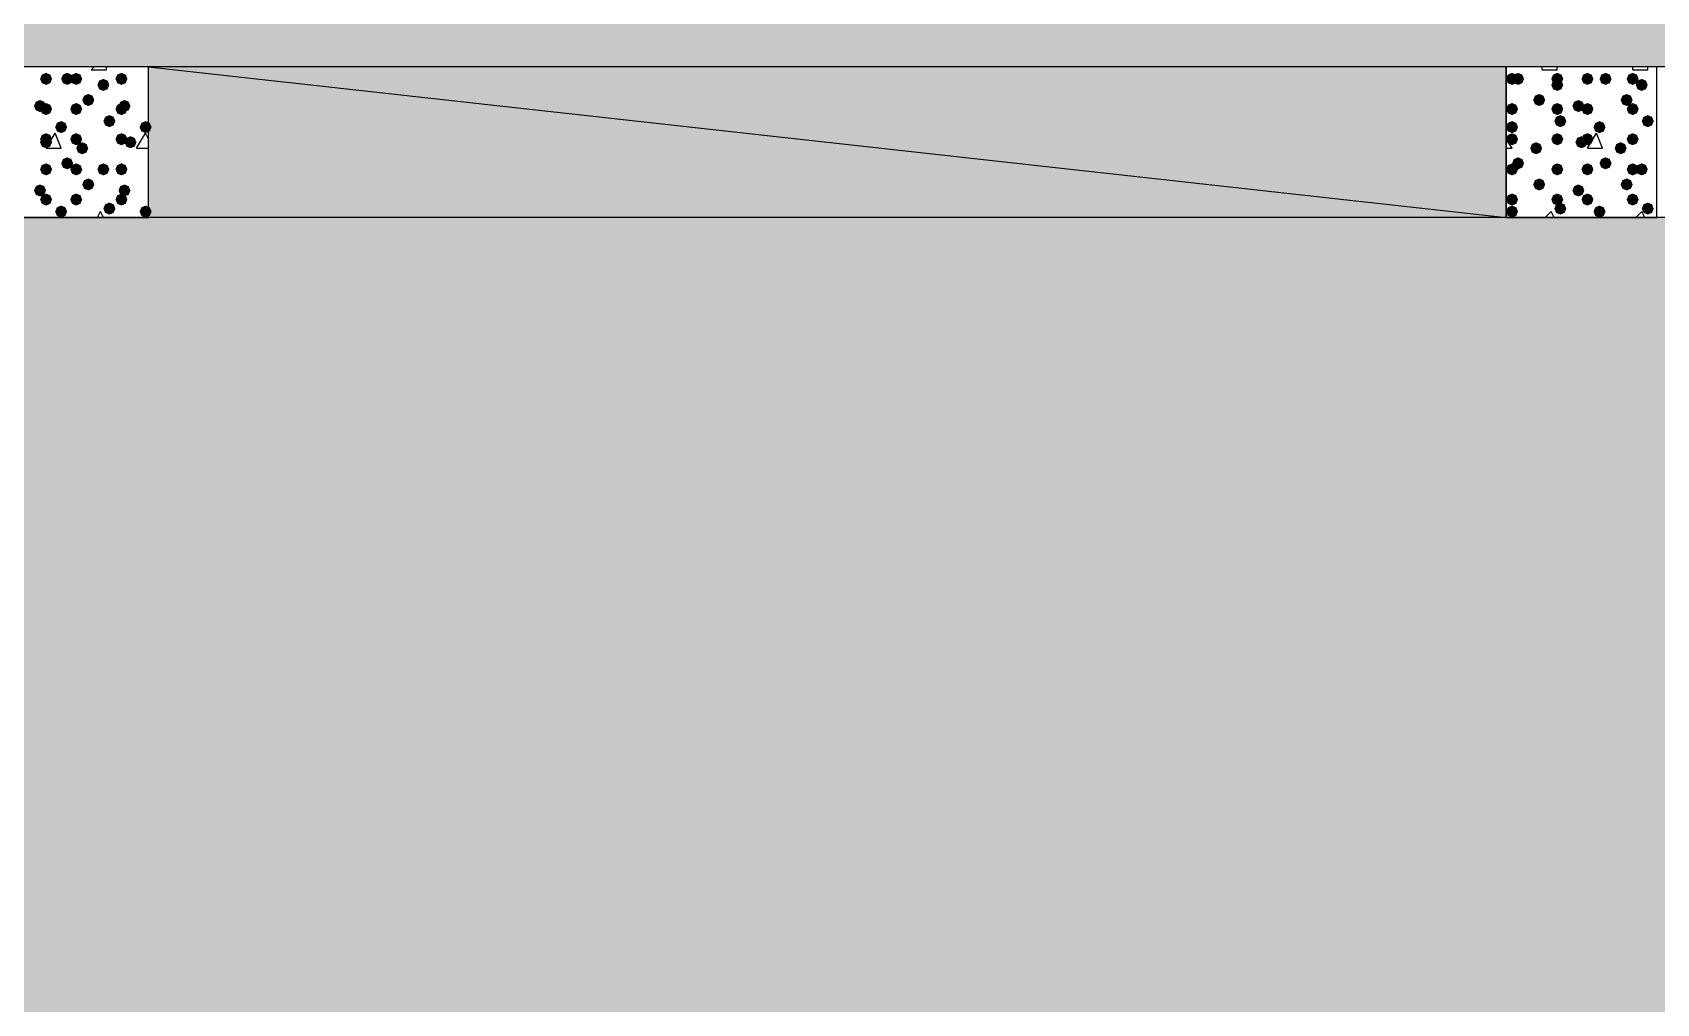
# Model space of a CAD drawing. Header units: millimetres. Extents: x 0 to 420, y 0 to 297.
# Drawn here: x 131.72 to 154.51, y 193.61 to 207.24 of the extents above; entities that cross this region are included whole.
import ezdxf

# ---------------------------------------------------------------- set-up
doc = ezdxf.new("R2010")
doc.units = ezdxf.units.MM
doc.layers.get('0').update_dxf_attribs({"linetype": 'CONTINUOUS'})

msp = doc.modelspace()

# ---------------------------------------------------------------- hatches: boundary and pattern name
at = {"true_color": 0x000008}
h = msp.add_hatch(color=0, dxfattribs=at)
h.paths.add_polyline_path([(379.518333, 225.806), (33.401, 225.806), (379.518333, 206.756)], flags=0)
h.paths.add_polyline_path([(33.401, 225.806), (379.518333, 206.756), (33.401, 206.756)], flags=0)
h = msp.add_hatch(color=0, dxfattribs=at)
h.paths.add_polyline_path([(152.4, 206.756), (133.35, 206.756), (152.4, 204.639333)], flags=0)
h.paths.add_polyline_path([(133.35, 206.756), (152.4, 204.639333), (133.35, 204.639333)], flags=0)
at = {"true_color": 0x000007}
for points in [[(131.995333, 206.586667), (131.970463, 206.526871), (131.910667, 206.502), (131.850871, 206.526871), (131.826, 206.586667), (131.850871, 206.646462), (131.910667, 206.671333), (131.970462, 206.646463)], [(132.291667, 206.586667), (132.266796, 206.526871), (132.207, 206.502), (132.147204, 206.526871), (132.122333, 206.586667), (132.147204, 206.646462), (132.207, 206.671333), (132.266796, 206.646463)], [(132.418667, 206.586667), (132.393796, 206.526871), (132.334, 206.502), (132.274204, 206.526871), (132.249333, 206.586667), (132.274204, 206.646462), (132.334, 206.671333), (132.393796, 206.646463)], [(132.799667, 206.502), (132.774796, 206.442204), (132.715, 206.417333), (132.655204, 206.442204), (132.630333, 206.502), (132.655204, 206.561796), (132.715, 206.586667), (132.774796, 206.561796)], [(133.053667, 206.586667), (133.028796, 206.526871), (132.969, 206.502), (132.909204, 206.526871), (132.884333, 206.586667), (132.909204, 206.646462), (132.969, 206.671333), (133.028796, 206.646463)], [(152.569333, 206.586667), (152.544463, 206.526871), (152.484667, 206.502), (152.424871, 206.526871), (152.4, 206.586667), (152.424871, 206.646462), (152.484667, 206.671333), (152.544462, 206.646463)], [(152.654, 206.586667), (152.629129, 206.526871), (152.569333, 206.502), (152.509538, 206.526871), (152.484667, 206.586667), (152.509537, 206.646462), (152.569333, 206.671333), (152.629129, 206.646463)], [(153.204333, 206.586667), (153.179463, 206.526871), (153.119667, 206.502), (153.059871, 206.526871), (153.035, 206.586667), (153.059871, 206.646462), (153.119667, 206.671333), (153.179462, 206.646463)], [(153.204333, 206.502), (153.179463, 206.442204), (153.119667, 206.417333), (153.059871, 206.442204), (153.035, 206.502), (153.059871, 206.561796), (153.119667, 206.586667), (153.179462, 206.561796)], [(153.627667, 206.586667), (153.602796, 206.526871), (153.543, 206.502), (153.483204, 206.526871), (153.458333, 206.586667), (153.483204, 206.646462), (153.543, 206.671333), (153.602796, 206.646463)], [(153.881667, 206.586667), (153.856796, 206.526871), (153.797, 206.502), (153.737204, 206.526871), (153.712333, 206.586667), (153.737204, 206.646462), (153.797, 206.671333), (153.856796, 206.646463)], [(154.262667, 206.586667), (154.237796, 206.526871), (154.178, 206.502), (154.118204, 206.526871), (154.093333, 206.586667), (154.118204, 206.646462), (154.178, 206.671333), (154.237796, 206.646463)], [(154.389667, 206.502), (154.364796, 206.442204), (154.305, 206.417333), (154.245204, 206.442204), (154.220333, 206.502), (154.245204, 206.561796), (154.305, 206.586667), (154.364796, 206.561796)], [(131.910667, 206.205667), (131.885796, 206.145871), (131.826, 206.121), (131.766204, 206.145871), (131.741333, 206.205667), (131.766204, 206.265462), (131.826, 206.290333), (131.885796, 206.265463)], [(132.588, 206.290333), (132.563129, 206.230537), (132.503333, 206.205667), (132.443537, 206.230537), (132.418667, 206.290333), (132.443537, 206.350129), (132.503333, 206.375), (132.563129, 206.350129)], [(133.096, 206.205667), (133.071129, 206.145871), (133.011333, 206.121), (132.951538, 206.145871), (132.926667, 206.205667), (132.951537, 206.265462), (133.011333, 206.290333), (133.071129, 206.265463)], [(152.950333, 206.290333), (152.925463, 206.230537), (152.865667, 206.205667), (152.805871, 206.230537), (152.781, 206.290333), (152.805871, 206.350129), (152.865667, 206.375), (152.925462, 206.350129)], [(153.500667, 206.205667), (153.475796, 206.145871), (153.416, 206.121), (153.356204, 206.145871), (153.331333, 206.205667), (153.356204, 206.265462), (153.416, 206.290333), (153.475796, 206.265463)], [(154.178, 206.290333), (154.153129, 206.230537), (154.093333, 206.205667), (154.033537, 206.230537), (154.008667, 206.290333), (154.033537, 206.350129), (154.093333, 206.375), (154.153129, 206.350129)], [(131.995333, 206.163333), (131.970463, 206.103537), (131.910667, 206.078667), (131.850871, 206.103537), (131.826, 206.163333), (131.850871, 206.223129), (131.910667, 206.248), (131.970462, 206.223129)], [(132.418667, 206.163333), (132.393796, 206.103537), (132.334, 206.078667), (132.274204, 206.103537), (132.249333, 206.163333), (132.274204, 206.223129), (132.334, 206.248), (132.393796, 206.223129)], [(132.884333, 205.994), (132.859463, 205.934204), (132.799667, 205.909333), (132.739871, 205.934204), (132.715, 205.994), (132.739871, 206.053796), (132.799667, 206.078667), (132.859462, 206.053796)], [(133.053667, 206.163333), (133.028796, 206.103537), (132.969, 206.078667), (132.909204, 206.103537), (132.884333, 206.163333), (132.909204, 206.223129), (132.969, 206.248), (133.028796, 206.223129)], [(152.569333, 206.163333), (152.544463, 206.103537), (152.484667, 206.078667), (152.424871, 206.103537), (152.4, 206.163333), (152.424871, 206.223129), (152.484667, 206.248), (152.544462, 206.223129)], [(153.204333, 206.163333), (153.179463, 206.103537), (153.119667, 206.078667), (153.059871, 206.103537), (153.035, 206.163333), (153.059871, 206.223129), (153.119667, 206.248), (153.179462, 206.223129)], [(153.246667, 205.994), (153.221796, 205.934204), (153.162, 205.909333), (153.102204, 205.934204), (153.077333, 205.994), (153.102204, 206.053796), (153.162, 206.078667), (153.221796, 206.053796)], [(153.627667, 206.163333), (153.602796, 206.103537), (153.543, 206.078667), (153.483204, 206.103537), (153.458333, 206.163333), (153.483204, 206.223129), (153.543, 206.248), (153.602796, 206.223129)], [(154.262667, 206.163333), (154.237796, 206.103537), (154.178, 206.078667), (154.118204, 206.103537), (154.093333, 206.163333), (154.118204, 206.223129), (154.178, 206.248), (154.237796, 206.223129)], [(154.474333, 205.994), (154.449463, 205.934204), (154.389667, 205.909333), (154.329871, 205.934204), (154.305, 205.994), (154.329871, 206.053796), (154.389667, 206.078667), (154.449462, 206.053796)], [(131.995333, 205.74), (131.970463, 205.680204), (131.910667, 205.655333), (131.850871, 205.680204), (131.826, 205.74), (131.850871, 205.799796), (131.910667, 205.824667), (131.970462, 205.799796)], [(132.207, 205.909333), (132.182129, 205.849538), (132.122333, 205.824667), (132.062538, 205.849538), (132.037667, 205.909333), (132.062537, 205.969129), (132.122333, 205.994), (132.182129, 205.969129)], [(132.418667, 205.74), (132.393796, 205.680204), (132.334, 205.655333), (132.274204, 205.680204), (132.249333, 205.74), (132.274204, 205.799796), (132.334, 205.824667), (132.393796, 205.799796)], [(133.053667, 205.74), (133.028796, 205.680204), (132.969, 205.655333), (132.909204, 205.680204), (132.884333, 205.74), (132.909204, 205.799796), (132.969, 205.824667), (133.028796, 205.799796)], [(133.392333, 205.909333), (133.367462, 205.849538), (133.307667, 205.824667), (133.247871, 205.849538), (133.223, 205.909333), (133.247871, 205.969129), (133.307667, 205.994), (133.367462, 205.969129)], [(152.569333, 205.909333), (152.544463, 205.849538), (152.484667, 205.824667), (152.424871, 205.849538), (152.4, 205.909333), (152.424871, 205.969129), (152.484667, 205.994), (152.544462, 205.969129)], [(152.569333, 205.74), (152.544463, 205.680204), (152.484667, 205.655333), (152.424871, 205.680204), (152.4, 205.74), (152.424871, 205.799796), (152.484667, 205.824667), (152.544462, 205.799796)], [(153.204333, 205.74), (153.179463, 205.680204), (153.119667, 205.655333), (153.059871, 205.680204), (153.035, 205.74), (153.059871, 205.799796), (153.119667, 205.824667), (153.179462, 205.799796)], [(153.627667, 205.74), (153.602796, 205.680204), (153.543, 205.655333), (153.483204, 205.680204), (153.458333, 205.74), (153.483204, 205.799796), (153.543, 205.824667), (153.602796, 205.799796)], [(153.797, 205.909333), (153.772129, 205.849538), (153.712333, 205.824667), (153.652538, 205.849538), (153.627667, 205.909333), (153.652537, 205.969129), (153.712333, 205.994), (153.772129, 205.969129)], [(154.262667, 205.74), (154.237796, 205.680204), (154.178, 205.655333), (154.118204, 205.680204), (154.093333, 205.74), (154.118204, 205.799796), (154.178, 205.824667), (154.237796, 205.799796)], [(131.995333, 205.697667), (131.970463, 205.637871), (131.910667, 205.613), (131.850871, 205.637871), (131.826, 205.697667), (131.850871, 205.757462), (131.910667, 205.782333), (131.970462, 205.757463)], [(132.503333, 205.613), (132.478463, 205.553204), (132.418667, 205.528333), (132.358871, 205.553204), (132.334, 205.613), (132.358871, 205.672796), (132.418667, 205.697667), (132.478462, 205.672796)], [(133.180667, 205.697667), (133.155796, 205.637871), (133.096, 205.613), (133.036204, 205.637871), (133.011333, 205.697667), (133.036204, 205.757462), (133.096, 205.782333), (133.155796, 205.757463)], [(152.908, 205.613), (152.883129, 205.553204), (152.823333, 205.528333), (152.763537, 205.553204), (152.738667, 205.613), (152.763537, 205.672796), (152.823333, 205.697667), (152.883129, 205.672796)], [(153.543, 205.697667), (153.518129, 205.637871), (153.458333, 205.613), (153.398538, 205.637871), (153.373667, 205.697667), (153.398537, 205.757462), (153.458333, 205.782333), (153.518129, 205.757463)], [(154.093333, 205.613), (154.068463, 205.553204), (154.008667, 205.528333), (153.948871, 205.553204), (153.924, 205.613), (153.948871, 205.672796), (154.008667, 205.697667), (154.068462, 205.672796)], [(131.995333, 205.316667), (131.970463, 205.256871), (131.910667, 205.232), (131.850871, 205.256871), (131.826, 205.316667), (131.850871, 205.376462), (131.910667, 205.401333), (131.970462, 205.376463)], [(132.291667, 205.401333), (132.266796, 205.341537), (132.207, 205.316667), (132.147204, 205.341537), (132.122333, 205.401333), (132.147204, 205.461129), (132.207, 205.486), (132.266796, 205.461129)], [(132.418667, 205.316667), (132.393796, 205.256871), (132.334, 205.232), (132.274204, 205.256871), (132.249333, 205.316667), (132.274204, 205.376462), (132.334, 205.401333), (132.393796, 205.376463)], [(132.799667, 205.316667), (132.774796, 205.256871), (132.715, 205.232), (132.655204, 205.256871), (132.630333, 205.316667), (132.655204, 205.376462), (132.715, 205.401333), (132.774796, 205.376463)], [(133.053667, 205.316667), (133.028796, 205.256871), (132.969, 205.232), (132.909204, 205.256871), (132.884333, 205.316667), (132.909204, 205.376462), (132.969, 205.401333), (133.028796, 205.376463)], [(152.569333, 205.316667), (152.544463, 205.256871), (152.484667, 205.232), (152.424871, 205.256871), (152.4, 205.316667), (152.424871, 205.376462), (152.484667, 205.401333), (152.544462, 205.376463)], [(152.654, 205.401333), (152.629129, 205.341537), (152.569333, 205.316667), (152.509538, 205.341537), (152.484667, 205.401333), (152.509537, 205.461129), (152.569333, 205.486), (152.629129, 205.461129)], [(153.204333, 205.316667), (153.179463, 205.256871), (153.119667, 205.232), (153.059871, 205.256871), (153.035, 205.316667), (153.059871, 205.376462), (153.119667, 205.401333), (153.179462, 205.376463)], [(153.204333, 205.316667), (153.179463, 205.256871), (153.119667, 205.232), (153.059871, 205.256871), (153.035, 205.316667), (153.059871, 205.376462), (153.119667, 205.401333), (153.179462, 205.376463)], [(153.627667, 205.316667), (153.602796, 205.256871), (153.543, 205.232), (153.483204, 205.256871), (153.458333, 205.316667), (153.483204, 205.376462), (153.543, 205.401333), (153.602796, 205.376463)], [(153.881667, 205.401333), (153.856796, 205.341537), (153.797, 205.316667), (153.737204, 205.341537), (153.712333, 205.401333), (153.737204, 205.461129), (153.797, 205.486), (153.856796, 205.461129)], [(154.262667, 205.316667), (154.237796, 205.256871), (154.178, 205.232), (154.118204, 205.256871), (154.093333, 205.316667), (154.118204, 205.376462), (154.178, 205.401333), (154.237796, 205.376463)], [(154.389667, 205.316667), (154.364796, 205.256871), (154.305, 205.232), (154.245204, 205.256871), (154.220333, 205.316667), (154.245204, 205.376462), (154.305, 205.401333), (154.364796, 205.376463)], [(132.588, 205.105), (132.563129, 205.045204), (132.503333, 205.020333), (132.443537, 205.045204), (132.418667, 205.105), (132.443537, 205.164796), (132.503333, 205.189667), (132.563129, 205.164796)], [(152.950333, 205.105), (152.925463, 205.045204), (152.865667, 205.020333), (152.805871, 205.045204), (152.781, 205.105), (152.805871, 205.164796), (152.865667, 205.189667), (152.925462, 205.164796)], [(154.178, 205.105), (154.153129, 205.045204), (154.093333, 205.020333), (154.033537, 205.045204), (154.008667, 205.105), (154.033537, 205.164796), (154.093333, 205.189667), (154.153129, 205.164796)], [(131.910667, 205.020333), (131.885796, 204.960537), (131.826, 204.935667), (131.766204, 204.960537), (131.741333, 205.020333), (131.766204, 205.080129), (131.826, 205.105), (131.885796, 205.080129)], [(131.995333, 204.893333), (131.970463, 204.833537), (131.910667, 204.808667), (131.850871, 204.833537), (131.826, 204.893333), (131.850871, 204.953129), (131.910667, 204.978), (131.970462, 204.953129)], [(132.418667, 204.893333), (132.393796, 204.833537), (132.334, 204.808667), (132.274204, 204.833537), (132.249333, 204.893333), (132.274204, 204.953129), (132.334, 204.978), (132.393796, 204.953129)], [(133.053667, 204.893333), (133.028796, 204.833537), (132.969, 204.808667), (132.909204, 204.833537), (132.884333, 204.893333), (132.909204, 204.953129), (132.969, 204.978), (133.028796, 204.953129)], [(133.096, 205.020333), (133.071129, 204.960537), (133.011333, 204.935667), (132.951538, 204.960537), (132.926667, 205.020333), (132.951537, 205.080129), (133.011333, 205.105), (133.071129, 205.080129)], [(152.569333, 204.893333), (152.544463, 204.833537), (152.484667, 204.808667), (152.424871, 204.833537), (152.4, 204.893333), (152.424871, 204.953129), (152.484667, 204.978), (152.544462, 204.953129)], [(153.204333, 204.893333), (153.179463, 204.833537), (153.119667, 204.808667), (153.059871, 204.833537), (153.035, 204.893333), (153.059871, 204.953129), (153.119667, 204.978), (153.179462, 204.953129)], [(153.500667, 205.020333), (153.475796, 204.960537), (153.416, 204.935667), (153.356204, 204.960537), (153.331333, 205.020333), (153.356204, 205.080129), (153.416, 205.105), (153.475796, 205.080129)], [(153.627667, 204.893333), (153.602796, 204.833537), (153.543, 204.808667), (153.483204, 204.833537), (153.458333, 204.893333), (153.483204, 204.953129), (153.543, 204.978), (153.602796, 204.953129)], [(154.262667, 204.893333), (154.237796, 204.833537), (154.178, 204.808667), (154.118204, 204.833537), (154.093333, 204.893333), (154.118204, 204.953129), (154.178, 204.978), (154.237796, 204.953129)], [(132.207, 204.724), (132.182129, 204.664204), (132.122333, 204.639333), (132.062538, 204.664204), (132.037667, 204.724), (132.062537, 204.783796), (132.122333, 204.808667), (132.182129, 204.783796)], [(132.884333, 204.766333), (132.859463, 204.706537), (132.799667, 204.681667), (132.739871, 204.706537), (132.715, 204.766333), (132.739871, 204.826129), (132.799667, 204.851), (132.859462, 204.826129)], [(133.392333, 204.724), (133.367462, 204.664204), (133.307667, 204.639333), (133.247871, 204.664204), (133.223, 204.724), (133.247871, 204.783796), (133.307667, 204.808667), (133.367462, 204.783796)], [(152.569333, 204.724), (152.544463, 204.664204), (152.484667, 204.639333), (152.424871, 204.664204), (152.4, 204.724), (152.424871, 204.783796), (152.484667, 204.808667), (152.544462, 204.783796)], [(153.246667, 204.766333), (153.221796, 204.706537), (153.162, 204.681667), (153.102204, 204.706537), (153.077333, 204.766333), (153.102204, 204.826129), (153.162, 204.851), (153.221796, 204.826129)], [(153.797, 204.724), (153.772129, 204.664204), (153.712333, 204.639333), (153.652538, 204.664204), (153.627667, 204.724), (153.652537, 204.783796), (153.712333, 204.808667), (153.772129, 204.783796)], [(154.474333, 204.766333), (154.449463, 204.706537), (154.389667, 204.681667), (154.329871, 204.706537), (154.305, 204.766333), (154.329871, 204.826129), (154.389667, 204.851), (154.449462, 204.826129)]]:
    msp.add_hatch(color=0, dxfattribs=at).paths.add_polyline_path(points, flags=0)
at = {"true_color": 0x000008}
h = msp.add_hatch(color=0, dxfattribs=at)
h.paths.add_polyline_path([(194.775667, 204.639333), (33.401, 204.639333), (194.775667, 185.547)], flags=0)
h.paths.add_polyline_path([(33.401, 204.639333), (194.775667, 185.547), (33.401, 185.547)], flags=0)

# ---------------------------------------------------------------- linework, layer by layer
at = {"color": 0, "true_color": 0x000008}
for points in [[(33.401, 225.806), (379.518333, 206.756), (33.401, 206.756)], [(152.4, 206.756), (133.35, 206.756), (152.4, 204.639333)], [(133.35, 206.756), (152.4, 204.639333), (133.35, 204.639333)], [(194.775667, 204.639333), (33.401, 204.639333), (194.775667, 185.547)]]:
    msp.add_lwpolyline(points, close=True, dxfattribs=at)
at = {"color": 0, "true_color": 0x000007}
for points in [[(131.233333, 206.756), (131.233333, 204.639333), (133.35, 204.639333), (133.35, 206.756)], [(152.4, 206.756), (152.4, 204.639333), (154.516667, 204.639333), (154.516667, 206.756)]]:
    msp.add_lwpolyline(points, close=True, dxfattribs=at)
for points in [[(132.545667, 206.713667), (132.588, 206.756)], [(132.757333, 206.713667), (132.757333, 206.756)], [(152.908, 206.713667), (152.908, 206.756)], [(153.119667, 206.713667), (153.119667, 206.756)], [(154.178, 206.713667), (154.178, 206.756)], [(154.389667, 206.713667), (154.389667, 206.756)], [(132.545667, 206.713667), (132.757333, 206.713667)], [(152.908, 206.713667), (153.119667, 206.713667)], [(154.178, 206.713667), (154.389667, 206.713667)], [(131.910667, 205.613), (132.037667, 205.824667)], [(132.122333, 205.613), (132.037667, 205.824667)], [(133.180667, 205.613), (133.307667, 205.824667)], [(133.35, 205.74), (133.307667, 205.824667)], [(153.543, 205.613), (153.67, 205.824667)], [(153.754667, 205.613), (153.67, 205.824667)], [(131.910667, 205.613), (132.122333, 205.613)], [(133.180667, 205.613), (133.35, 205.613)], [(152.484667, 205.613), (152.4, 205.74)], [(152.4, 205.613), (152.484667, 205.613)], [(153.543, 205.613), (153.754667, 205.613)], [(132.630333, 204.639333), (132.672667, 204.724)], [(132.715, 204.639333), (132.672667, 204.724)], [(152.950333, 204.639333), (153.035, 204.724)], [(153.077333, 204.639333), (153.035, 204.724)], [(154.220333, 204.639333), (154.305, 204.724)], [(154.347333, 204.639333), (154.305, 204.724)]]:
    msp.add_lwpolyline(points, dxfattribs=at)

doc.saveas('drawing.dxf')
